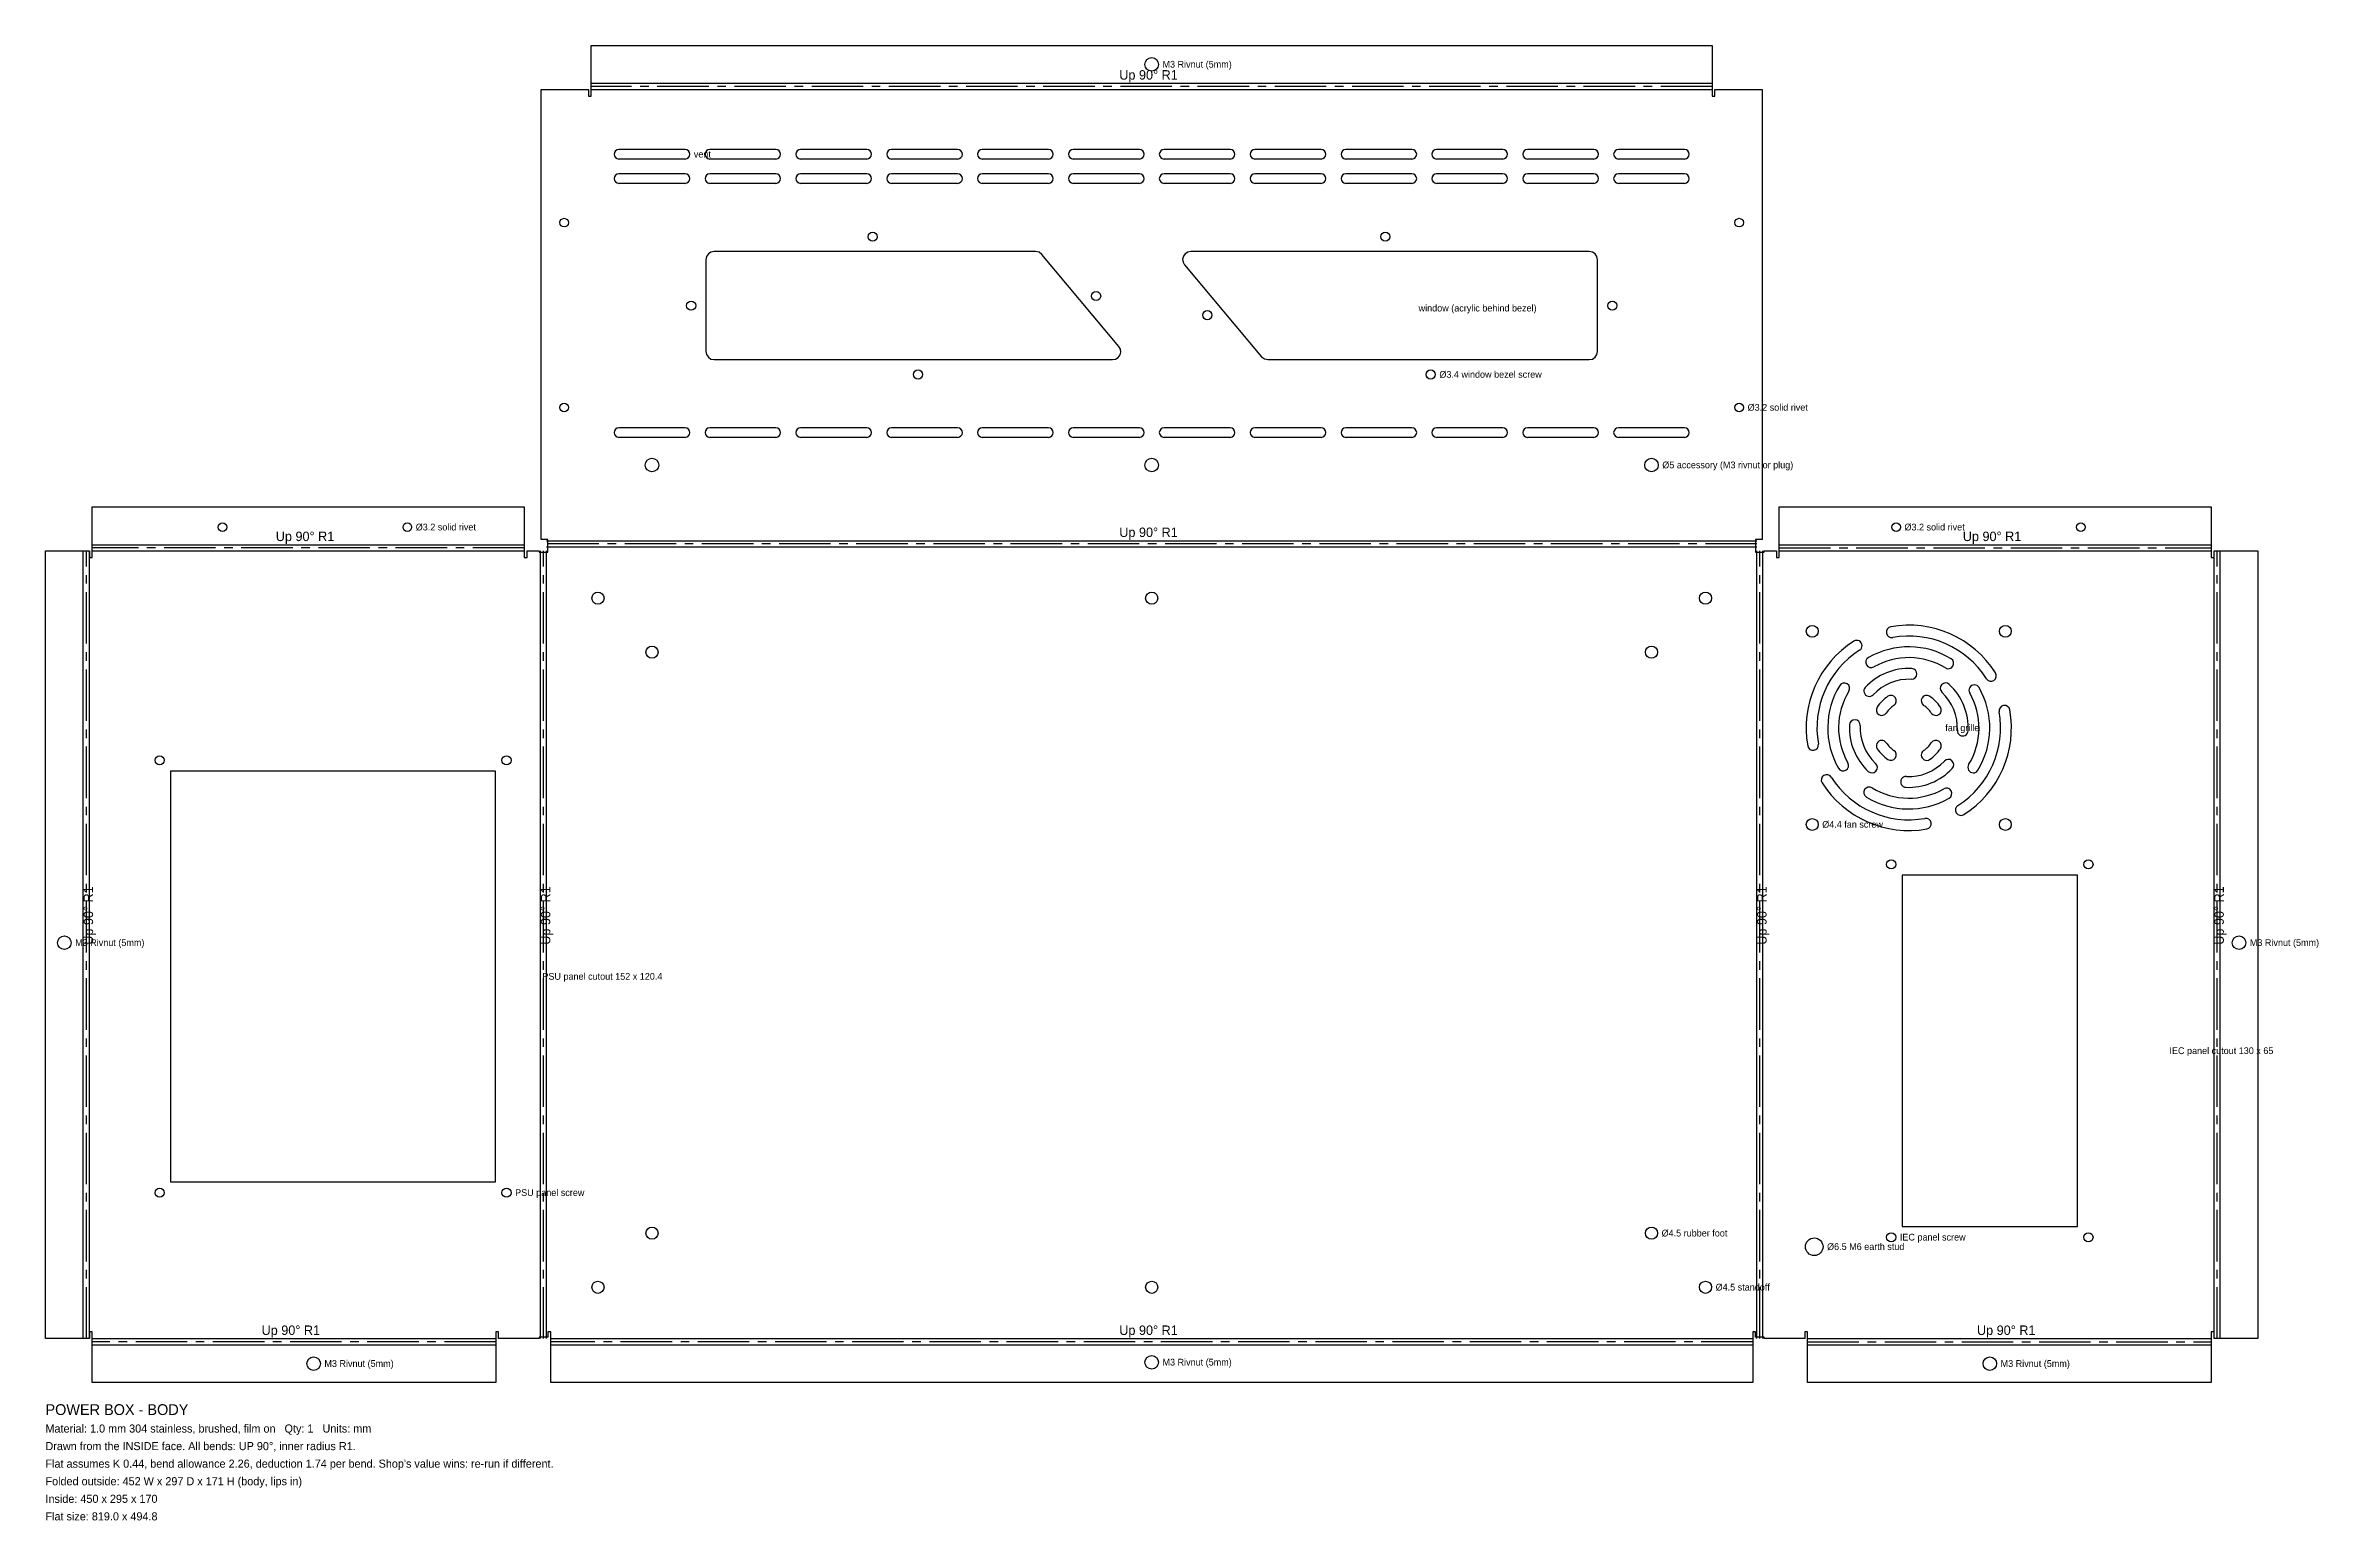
# Model space of a CAD drawing. Header units: millimetres. Extents: x -410 to 432, y -214 to 332.
import ezdxf

# ---------------------------------------------------------------- set-up
doc = ezdxf.new("R2010")
doc.units = ezdxf.units.MM
doc.linetypes.add('CENTER2', pattern=[28.575, 19.05, -3.175, 3.175, -3.175])
for name, color, linetype in [('Bend Center', 1, 'CENTER2'), ('Bend Notes', 3, 'CONTINUOUS'), ('Leaders', 5, 'CONTINUOUS'), ('Title', 7, 'CONTINUOUS'), ('Visible', 7, 'CONTINUOUS'), ('Visible Narrow', 8, 'CONTINUOUS')]:
    doc.layers.add(name, color=color, linetype=linetype)

msp = doc.modelspace()

# ---------------------------------------------------------------- linework, layer by layer
at = {"layer": 'Bend Center'}
for p, q in [((207.5, 316.8929), (-207.5, 316.8929)), ((-394.3929, -146.5), (-394.3929, 145)), ((-232.2619, 146.131), (-392.2619, 146.131)), ((-225.131, -146.5), (-225.131, 145)), ((224, 147.631), (-224, 147.631)), ((225.131, -146.5), (225.131, 145)), ((232.2619, 146.131), (392.2619, 146.131)), ((394.3929, -146.5), (394.3929, 145)), ((-242.7619, -147.631), (-392.2619, -147.631)), ((222.5, -147.631), (-222.5, -147.631)), ((242.7619, -147.631), (392.2619, -147.631))]:
    msp.add_line(p, q, dxfattribs=at)
at = {"layer": 'Visible'}
for p, q in [((-207.5, 318.5239), (-207.5, 332.0239)), ((-207.5, 332.0239), (207.5, 332.0239)), ((207.5, 332.0239), (207.5, 318.5239)), ((-226, 149.2619), (-226, 315.7619)), ((-226, 315.7619), (-208.5, 315.7619)), ((-208.5, 315.7619), (-208.5, 313.2619)), ((-208.5, 313.2619), (-207.5, 313.2619)), ((-207.5, 318.0239), (-207.5, 318.5239)), ((-207.5, 315.7619), (-207.5, 318.0239)), ((-207.5, 313.2619), (-207.5, 315.7619)), ((207.5, 318.5239), (207.5, 318.0239)), ((207.5, 318.0239), (207.5, 315.7619)), ((207.5, 315.7619), (207.5, 313.2619)), ((207.5, 313.2619), (208.5, 313.2619)), ((208.5, 313.2619), (208.5, 315.7619)), ((208.5, 315.7619), (226, 315.7619)), ((226, 315.7619), (226, 149.2619)), ((-172.75, 293.5119), (-197.25, 293.5119)), ((-172.75, 290.0119), (-197.25, 290.0119)), ((-139.1136, 293.5119), (-163.6136, 293.5119)), ((-139.1136, 290.0119), (-163.6136, 290.0119)), ((-105.4773, 293.5119), (-129.9773, 293.5119)), ((-105.4773, 290.0119), (-129.9773, 290.0119)), ((-71.8409, 293.5119), (-96.3409, 293.5119)), ((-71.8409, 290.0119), (-96.3409, 290.0119)), ((-38.2045, 293.5119), (-62.7045, 293.5119)), ((-38.2045, 290.0119), (-62.7045, 290.0119)), ((-4.5682, 293.5119), (-29.0682, 293.5119)), ((-4.5682, 290.0119), (-29.0682, 290.0119)), ((29.0682, 293.5119), (4.5682, 293.5119)), ((29.0682, 290.0119), (4.5682, 290.0119)), ((62.7045, 293.5119), (38.2045, 293.5119)), ((62.7045, 290.0119), (38.2045, 290.0119)), ((96.3409, 293.5119), (71.8409, 293.5119)), ((96.3409, 290.0119), (71.8409, 290.0119)), ((129.9773, 293.5119), (105.4773, 293.5119)), ((129.9773, 290.0119), (105.4773, 290.0119)), ((163.6136, 293.5119), (139.1136, 293.5119)), ((163.6136, 290.0119), (139.1136, 290.0119)), ((197.25, 293.5119), (172.75, 293.5119)), ((197.25, 290.0119), (172.75, 290.0119)), ((-172.75, 284.5119), (-197.25, 284.5119)), ((-172.75, 281.0119), (-197.25, 281.0119)), ((-139.1136, 284.5119), (-163.6136, 284.5119)), ((-139.1136, 281.0119), (-163.6136, 281.0119)), ((-105.4773, 284.5119), (-129.9773, 284.5119)), ((-105.4773, 281.0119), (-129.9773, 281.0119)), ((-71.8409, 284.5119), (-96.3409, 284.5119)), ((-71.8409, 281.0119), (-96.3409, 281.0119)), ((-38.2045, 284.5119), (-62.7045, 284.5119)), ((-38.2045, 281.0119), (-62.7045, 281.0119)), ((-4.5682, 284.5119), (-29.0682, 284.5119)), ((-4.5682, 281.0119), (-29.0682, 281.0119)), ((29.0682, 284.5119), (4.5682, 284.5119)), ((29.0682, 281.0119), (4.5682, 281.0119)), ((62.7045, 284.5119), (38.2045, 284.5119)), ((62.7045, 281.0119), (38.2045, 281.0119)), ((96.3409, 284.5119), (71.8409, 284.5119)), ((96.3409, 281.0119), (71.8409, 281.0119)), ((129.9773, 284.5119), (105.4773, 284.5119)), ((129.9773, 281.0119), (105.4773, 281.0119)), ((163.6136, 284.5119), (139.1136, 284.5119)), ((163.6136, 281.0119), (139.1136, 281.0119)), ((197.25, 284.5119), (172.75, 284.5119)), ((197.25, 281.0119), (172.75, 281.0119)), ((-164.7716, 253.91), (-165, 252.7619)), ((-165, 252.7619), (-165, 218.7619)), ((-164.1213, 254.8833), (-164.7716, 253.91)), ((-163.1481, 255.5336), (-164.1213, 254.8833)), ((-162, 255.7619), (-163.1481, 255.5336)), ((-42.9837, 255.7619), (-162, 255.7619)), ((-41.7158, 255.4809), (-42.9837, 255.7619)), ((-40.6855, 254.6903), (-41.7158, 255.4809)), ((-12.1561, 220.6903), (-40.6855, 254.6903)), ((11.7353, 254.0298), (11.4593, 252.9364)), ((11.4593, 252.9364), (11.6065, 251.8183)), ((12.3955, 254.9441), (11.7353, 254.0298)), ((13.3466, 255.55), (12.3955, 254.9441)), ((14.4543, 255.7619), (13.3466, 255.55)), ((162, 255.7619), (14.4543, 255.7619)), ((163.1481, 255.5336), (162, 255.7619)), ((164.1213, 254.8833), (163.1481, 255.5336)), ((164.7716, 253.91), (164.1213, 254.8833)), ((165, 252.7619), (164.7716, 253.91)), ((165, 218.7619), (165, 252.7619)), ((11.6065, 251.8183), (12.1561, 250.8336)), ((12.1561, 250.8336), (40.6855, 216.8336)), ((-11.6065, 219.7056), (-12.1561, 220.6903)), ((-11.4593, 218.5875), (-11.6065, 219.7056)), ((-165, 218.7619), (-164.7716, 217.6139)), ((-164.7716, 217.6139), (-164.1213, 216.6406)), ((-164.1213, 216.6406), (-163.1481, 215.9903)), ((-163.1481, 215.9903), (-162, 215.7619)), ((-162, 215.7619), (-14.4543, 215.7619)), ((-14.4543, 215.7619), (-13.3466, 215.9739)), ((-13.3466, 215.9739), (-12.3955, 216.5798)), ((-12.3955, 216.5798), (-11.7353, 217.4941)), ((-11.7353, 217.4941), (-11.4593, 218.5875)), ((40.6855, 216.8336), (41.7158, 216.043)), ((41.7158, 216.043), (42.9837, 215.7619)), ((42.9837, 215.7619), (162, 215.7619)), ((162, 215.7619), (163.1481, 215.9903)), ((163.1481, 215.9903), (164.1213, 216.6406)), ((164.1213, 216.6406), (164.7716, 217.6139)), ((164.7716, 217.6139), (165, 218.7619)), ((-172.75, 190.5119), (-197.25, 190.5119)), ((-172.75, 187.0119), (-197.25, 187.0119)), ((-139.1136, 190.5119), (-163.6136, 190.5119)), ((-139.1136, 187.0119), (-163.6136, 187.0119)), ((-105.4773, 190.5119), (-129.9773, 190.5119)), ((-105.4773, 187.0119), (-129.9773, 187.0119)), ((-71.8409, 190.5119), (-96.3409, 190.5119)), ((-71.8409, 187.0119), (-96.3409, 187.0119)), ((-38.2045, 190.5119), (-62.7045, 190.5119)), ((-38.2045, 187.0119), (-62.7045, 187.0119)), ((-4.5682, 190.5119), (-29.0682, 190.5119)), ((-4.5682, 187.0119), (-29.0682, 187.0119)), ((29.0682, 190.5119), (4.5682, 190.5119)), ((29.0682, 187.0119), (4.5682, 187.0119)), ((62.7045, 190.5119), (38.2045, 190.5119)), ((62.7045, 187.0119), (38.2045, 187.0119)), ((96.3409, 190.5119), (71.8409, 190.5119)), ((96.3409, 187.0119), (71.8409, 187.0119)), ((129.9773, 190.5119), (105.4773, 190.5119)), ((129.9773, 187.0119), (105.4773, 187.0119)), ((163.6136, 190.5119), (139.1136, 190.5119)), ((163.6136, 187.0119), (139.1136, 187.0119)), ((197.25, 190.5119), (172.75, 190.5119)), ((197.25, 187.0119), (172.75, 187.0119)), ((-392.2619, 147.7619), (-392.2619, 161.2619)), ((-392.2619, 161.2619), (-232.2619, 161.2619)), ((-232.2619, 161.2619), (-232.2619, 147.7619)), ((232.2619, 147.7619), (232.2619, 161.2619)), ((232.2619, 161.2619), (392.2619, 161.2619)), ((392.2619, 161.2619), (392.2619, 147.7619)), ((-409.5239, -146.5), (-409.5239, 145)), ((-409.5239, 145), (-395.5239, 145)), ((-395.5239, 145), (-393.2619, 145)), ((-393.2619, 145), (-393.2619, 142.5)), ((-392.2619, 147.2619), (-392.2619, 147.7619)), ((-392.2619, 145), (-392.2619, 147.2619)), ((-392.2619, 142.5), (-392.2619, 145)), ((-232.2619, 147.7619), (-232.2619, 147.2619)), ((-232.2619, 147.2619), (-232.2619, 145)), ((-232.2619, 145), (-232.2619, 142.5)), ((-231.2619, 142.5), (-231.2619, 145)), ((-231.2619, 145), (-226.7619, 145)), ((-226.7619, 145), (-226.7619, 144.5)), ((-226.7619, 144.5), (-223.5, 144.5)), ((-223.5, 149.2619), (-226, 149.2619)), ((-223.5, 144.5), (-223.5, 149.2619)), ((226, 149.2619), (223.5, 149.2619)), ((223.5, 149.2619), (223.5, 144.5)), ((223.5, 144.5), (226.7619, 144.5)), ((226.7619, 144.5), (226.7619, 145)), ((226.7619, 145), (231.2619, 145)), ((231.2619, 145), (231.2619, 142.5)), ((232.2619, 147.2619), (232.2619, 147.7619)), ((232.2619, 145), (232.2619, 147.2619)), ((232.2619, 142.5), (232.2619, 145)), ((392.2619, 147.7619), (392.2619, 147.2619)), ((392.2619, 147.2619), (392.2619, 145)), ((392.2619, 145), (392.2619, 142.5)), ((393.2619, 142.5), (393.2619, 145)), ((393.2619, 145), (395.5239, 145)), ((395.5239, 145), (409.5239, 145)), ((409.5239, 145), (409.5239, -146.5)), ((-393.2619, 142.5), (-392.2619, 142.5)), ((-232.2619, 142.5), (-231.2619, 142.5)), ((231.2619, 142.5), (232.2619, 142.5)), ((392.2619, 142.5), (393.2619, 142.5)), ((-242.8619, 63.5), (-363.2619, 63.5)), ((-363.2619, 63.5), (-363.2619, -88.5)), ((-242.8619, -88.5), (-242.8619, 63.5)), ((342.7619, 25), (277.7619, 25)), ((277.7619, 25), (277.7619, -105)), ((342.7619, -105), (342.7619, 25)), ((-363.2619, -88.5), (-242.8619, -88.5)), ((277.7619, -105), (342.7619, -105)), ((-395.5239, -146.5), (-409.5239, -146.5)), ((-393.2619, -146.5), (-395.5239, -146.5)), ((-392.2619, -144), (-393.2619, -144)), ((-393.2619, -144), (-393.2619, -146.5)), ((-392.2619, -146.5), (-392.2619, -144)), ((-392.2619, -148.7619), (-392.2619, -146.5)), ((-392.2619, -149.2619), (-392.2619, -148.7619)), ((-392.2619, -162.7619), (-392.2619, -149.2619)), ((-241.7619, -144), (-242.7619, -144)), ((-242.7619, -144), (-242.7619, -146.5)), ((-242.7619, -146.5), (-242.7619, -148.7619)), ((-242.7619, -148.7619), (-242.7619, -149.2619)), ((-242.7619, -149.2619), (-242.7619, -162.7619)), ((-241.7619, -146.5), (-241.7619, -144)), ((-226.7619, -146.5), (-241.7619, -146.5)), ((-223.5, -146), (-226.7619, -146)), ((-226.7619, -146), (-226.7619, -146.5)), ((-222.5, -144), (-223.5, -144)), ((-223.5, -144), (-223.5, -146)), ((-222.5, -146.5), (-222.5, -144)), ((-222.5, -148.7619), (-222.5, -146.5)), ((-222.5, -149.2619), (-222.5, -148.7619)), ((-222.5, -162.7619), (-222.5, -149.2619)), ((223.5, -144), (222.5, -144)), ((222.5, -144), (222.5, -146.5)), ((222.5, -146.5), (222.5, -148.7619)), ((222.5, -148.7619), (222.5, -149.2619)), ((222.5, -149.2619), (222.5, -162.7619)), ((223.5, -146), (223.5, -144)), ((226.7619, -146), (223.5, -146)), ((226.7619, -146.5), (226.7619, -146)), ((241.7619, -146.5), (226.7619, -146.5)), ((242.7619, -144), (241.7619, -144)), ((241.7619, -144), (241.7619, -146.5)), ((242.7619, -146.5), (242.7619, -144)), ((242.7619, -148.7619), (242.7619, -146.5)), ((242.7619, -149.2619), (242.7619, -148.7619)), ((242.7619, -162.7619), (242.7619, -149.2619)), ((393.2619, -144), (392.2619, -144)), ((392.2619, -144), (392.2619, -146.5)), ((392.2619, -146.5), (392.2619, -148.7619)), ((392.2619, -148.7619), (392.2619, -149.2619)), ((392.2619, -149.2619), (392.2619, -162.7619)), ((393.2619, -146.5), (393.2619, -144)), ((395.5239, -146.5), (393.2619, -146.5)), ((409.5239, -146.5), (395.5239, -146.5)), ((-242.7619, -162.7619), (-392.2619, -162.7619)), ((222.5, -162.7619), (-222.5, -162.7619)), ((392.2619, -162.7619), (242.7619, -162.7619))]:
    msp.add_line(p, q, dxfattribs=at)
for centre, radius in [((0, 325.0239), 2.5), ((-217.5, 266.4619), 1.6), ((-103.2924, 261.2619), 1.7), ((86.5104, 261.2619), 1.7), ((217.5, 266.4619), 1.6), ((-170.5, 235.7619), 1.7), ((-20.5895, 239.2973), 1.7), ((170.5, 235.7619), 1.7), ((20.5895, 232.2266), 1.7), ((-86.5104, 210.2619), 1.7), ((103.2924, 210.2619), 1.7), ((-217.5, 198.0619), 1.6), ((217.5, 198.0619), 1.6), ((-185, 176.7619), 2.5), ((0, 176.7619), 2.5), ((185, 176.7619), 2.5), ((-343.9619, 153.7619), 1.6), ((-275.5619, 153.7619), 1.6), ((275.5619, 153.7619), 1.6), ((343.9619, 153.7619), 1.6), ((-205, 127.5), 2.25), ((0, 127.5), 2.25), ((205, 127.5), 2.25), ((-185, 107.5), 2.25), ((185, 107.5), 2.25), ((244.5119, 115.25), 2.2), ((316.0119, 115.25), 2.2), ((-367.2619, 67.5), 1.7), ((-238.8619, 67.5), 1.7), ((244.5119, 43.75), 2.2), ((316.0119, 43.75), 2.2), ((273.7619, 29), 1.7), ((346.7619, 29), 1.7), ((-402.5239, 0), 2.5), ((402.5239, 0), 2.5), ((-367.2619, -92.5), 1.7), ((-238.8619, -92.5), 1.7), ((-185, -107.5), 2.25), ((185, -107.5), 2.25), ((245.2619, -112.5), 3.25), ((273.7619, -109), 1.7), ((346.7619, -109), 1.7), ((-205, -127.5), 2.25), ((0, -127.5), 2.25), ((205, -127.5), 2.25), ((-310.2619, -155.7619), 2.5), ((0, -155.2619), 2.5), ((310.2619, -155.7619), 2.5)]:
    msp.add_circle(centre, radius, dxfattribs=at)
for centre, radius, start, end in [((-197.25, 291.7619), 1.75, 90, 270), ((-172.75, 291.7619), 1.75, 270, 90), ((-163.6136, 291.7619), 1.75, 90, 270), ((-139.1136, 291.7619), 1.75, 270, 90), ((-129.9773, 291.7619), 1.75, 90, 270), ((-105.4773, 291.7619), 1.75, 270, 90), ((-96.3409, 291.7619), 1.75, 90, 270), ((-71.8409, 291.7619), 1.75, 270, 90), ((-62.7045, 291.7619), 1.75, 90, 270), ((-38.2045, 291.7619), 1.75, 270, 90), ((-29.0682, 291.7619), 1.75, 90, 270), ((-4.5682, 291.7619), 1.75, 270, 90), ((4.5682, 291.7619), 1.75, 90, 270), ((29.0682, 291.7619), 1.75, 270, 90), ((38.2045, 291.7619), 1.75, 90, 270), ((62.7045, 291.7619), 1.75, 270, 90), ((71.8409, 291.7619), 1.75, 90, 270), ((96.3409, 291.7619), 1.75, 270, 90), ((105.4773, 291.7619), 1.75, 90, 270), ((129.9773, 291.7619), 1.75, 270, 90), ((139.1136, 291.7619), 1.75, 90, 270), ((163.6136, 291.7619), 1.75, 270, 90), ((172.75, 291.7619), 1.75, 90, 270), ((197.25, 291.7619), 1.75, 270, 90), ((-197.25, 282.7619), 1.75, 90, 270), ((-172.75, 282.7619), 1.75, 270, 90), ((-163.6136, 282.7619), 1.75, 90, 270), ((-139.1136, 282.7619), 1.75, 270, 90), ((-129.9773, 282.7619), 1.75, 90, 270), ((-105.4773, 282.7619), 1.75, 270, 90), ((-96.3409, 282.7619), 1.75, 90, 270), ((-71.8409, 282.7619), 1.75, 270, 90), ((-62.7045, 282.7619), 1.75, 90, 270), ((-38.2045, 282.7619), 1.75, 270, 90), ((-29.0682, 282.7619), 1.75, 90, 270), ((-4.5682, 282.7619), 1.75, 270, 90), ((4.5682, 282.7619), 1.75, 90, 270), ((29.0682, 282.7619), 1.75, 270, 90), ((38.2045, 282.7619), 1.75, 90, 270), ((62.7045, 282.7619), 1.75, 270, 90), ((71.8409, 282.7619), 1.75, 90, 270), ((96.3409, 282.7619), 1.75, 270, 90), ((105.4773, 282.7619), 1.75, 90, 270), ((129.9773, 282.7619), 1.75, 270, 90), ((139.1136, 282.7619), 1.75, 90, 270), ((163.6136, 282.7619), 1.75, 270, 90), ((172.75, 282.7619), 1.75, 90, 270), ((197.25, 282.7619), 1.75, 270, 90), ((-197.25, 188.7619), 1.75, 90, 270), ((-172.75, 188.7619), 1.75, 270, 90), ((-163.6136, 188.7619), 1.75, 90, 270), ((-139.1136, 188.7619), 1.75, 270, 90), ((-129.9773, 188.7619), 1.75, 90, 270), ((-105.4773, 188.7619), 1.75, 270, 90), ((-96.3409, 188.7619), 1.75, 90, 270), ((-71.8409, 188.7619), 1.75, 270, 90), ((-62.7045, 188.7619), 1.75, 90, 270), ((-38.2045, 188.7619), 1.75, 270, 90), ((-29.0682, 188.7619), 1.75, 90, 270), ((-4.5682, 188.7619), 1.75, 270, 90), ((4.5682, 188.7619), 1.75, 90, 270), ((29.0682, 188.7619), 1.75, 270, 90), ((38.2045, 188.7619), 1.75, 90, 270), ((62.7045, 188.7619), 1.75, 270, 90), ((71.8409, 188.7619), 1.75, 90, 270), ((96.3409, 188.7619), 1.75, 270, 90), ((105.4773, 188.7619), 1.75, 90, 270), ((129.9773, 188.7619), 1.75, 270, 90), ((139.1136, 188.7619), 1.75, 90, 270), ((163.6136, 188.7619), 1.75, 270, 90), ((172.75, 188.7619), 1.75, 90, 270), ((197.25, 188.7619), 1.75, 270, 90), ((280.2619, 79.5), 38, 122.3859, 190.1042), ((260.9797, 109.9005), 2, 302.3859, 122.3859), ((280.2619, 79.5), 30, 58.4873, 119.8394), ((273.9461, 114.9416), 2, 100.1042, 280.1042), ((280.2619, 79.5), 38, 32.3859, 100.1042), ((280.2619, 79.5), 34, 32.3859, 100.1042), ((280.2619, 79.5), 34, 122.3859, 190.1042), ((280.2619, 79.5), 22, 87.1352, 137.0282), ((266.33, 103.7879), 2, 119.8394, 299.8394), ((280.2619, 79.5), 26, 58.4873, 119.8394), ((281.2615, 99.475), 2, 267.1352, 87.1352), ((294.8972, 103.3707), 2, 238.4873, 58.4873), ((280.2619, 79.5), 30, 148.4873, 209.8394), ((280.2619, 79.5), 26, 148.4873, 209.8394), ((256.3913, 94.1352), 2, 328.4873, 148.4873), ((265.6282, 93.1328), 2, 137.0282, 317.0282), ((280.2619, 79.5), 18, 87.1352, 137.0282), ((293.8947, 94.1338), 2, 47.0282, 227.0282), ((280.2619, 79.5), 18, 357.1352, 47.0282), ((280.2619, 79.5), 22, 357.1352, 47.0282), ((304.5498, 93.432), 2, 29.8394, 209.8394), ((280.2619, 79.5), 30, 328.4873, 29.8394), ((310.6625, 98.7823), 2, 212.3859, 32.3859), ((270.2464, 86.1097), 2, 146.5775, 326.5775), ((280.2619, 79.5), 14, 123.4225, 146.5775), ((280.2619, 79.5), 10, 123.4225, 146.5775), ((273.6522, 89.5156), 2, 303.4225, 123.4225), ((286.8717, 89.5156), 2, 56.5775, 236.5775), ((280.2619, 79.5), 10, 33.4225, 56.5775), ((280.2619, 79.5), 14, 33.4225, 56.5775), ((290.2775, 86.1097), 2, 213.4225, 33.4225), ((280.2619, 79.5), 34, 302.3859, 10.1042), ((280.2619, 79.5), 38, 302.3859, 10.1042), ((280.2619, 79.5), 26, 328.4873, 29.8394), ((315.7036, 85.8158), 2, 10.1042, 190.1042), ((280.2619, 79.5), 22, 177.1352, 227.0282), ((260.2869, 80.4996), 2, 357.1352, 177.1352), ((280.2619, 79.5), 18, 177.1352, 227.0282), ((300.237, 78.5004), 2, 177.1352, 357.1352), ((244.8203, 73.1842), 2, 190.1042, 10.1042), ((270.2464, 72.8903), 2, 33.4225, 213.4225), ((280.2619, 79.5), 14, 213.4225, 236.5775), ((280.2619, 79.5), 10, 213.4225, 236.5775), ((273.6522, 69.4844), 2, 236.5775, 56.5775), ((286.8717, 69.4844), 2, 123.4225, 303.4225), ((280.2619, 79.5), 10, 303.4225, 326.5775), ((280.2619, 79.5), 14, 303.4225, 326.5775), ((290.2775, 72.8903), 2, 326.5775, 146.5775), ((294.8957, 65.8672), 2, 317.0282, 137.0282), ((249.8614, 60.2177), 2, 32.3859, 212.3859), ((280.2619, 79.5), 38, 212.3859, 280.1042), ((280.2619, 79.5), 34, 212.3859, 280.1042), ((255.9741, 65.568), 2, 209.8394, 29.8394), ((266.6292, 64.8662), 2, 227.0282, 47.0282), ((279.2624, 59.525), 2, 87.1352, 267.1352), ((280.2619, 79.5), 22, 267.1352, 317.0282), ((280.2619, 79.5), 18, 267.1352, 317.0282), ((304.1326, 64.8648), 2, 148.4873, 328.4873), ((265.6267, 55.6293), 2, 58.4873, 238.4873), ((280.2619, 79.5), 30, 238.4873, 299.8394), ((280.2619, 79.5), 26, 238.4873, 299.8394), ((294.1939, 55.2121), 2, 299.8394, 119.8394), ((299.5442, 49.0995), 2, 122.3859, 302.3859), ((286.5778, 44.0584), 2, 280.1042, 100.1042)]:
    msp.add_arc(centre, radius, start, end, dxfattribs=at)
at = {"layer": 'Visible Narrow'}
for p, q in [((-207.5, 318.0239), (207.5, 318.0239)), ((-207.5, 315.7619), (207.5, 315.7619)), ((-395.5239, -146.5), (-395.5239, 145)), ((-393.2619, -146.5), (-393.2619, 145)), ((-392.2619, 147.2619), (-232.2619, 147.2619)), ((-392.2619, 145), (-232.2619, 145)), ((-226.2619, -146.5), (-226.2619, 145)), ((-224, 148.7619), (224, 148.7619)), ((-224, 146.5), (224, 146.5)), ((-224, -146.5), (-224, 145)), ((224, -146.5), (224, 145)), ((226.2619, -146.5), (226.2619, 145)), ((232.2619, 147.2619), (392.2619, 147.2619)), ((232.2619, 145), (392.2619, 145)), ((393.2619, -146.5), (393.2619, 145)), ((395.5239, -146.5), (395.5239, 145)), ((-392.2619, -146.5), (-242.7619, -146.5)), ((-392.2619, -148.7619), (-242.7619, -148.7619)), ((-222.5, -146.5), (222.5, -146.5)), ((-222.5, -148.7619), (222.5, -148.7619)), ((242.7619, -146.5), (392.2619, -146.5)), ((242.7619, -148.7619), (392.2619, -148.7619))]:
    msp.add_line(p, q, dxfattribs=at)

# ---------------------------------------------------------------- texts
at = {"layer": 'Bend Notes'}
for p in [(-12, 319.3929), (-324.2619, 148.631), (-12, 150.131), (300.2619, 148.631), (-329.5119, -145.131), (-12, -145.131), (305.5119, -145.131)]:
    msp.add_text('Up 90%%D R1', height=3.5, dxfattribs=at).set_placement(p)
for p in [(-391.8929, -0.75), (-222.631, -0.75), (227.631, -0.75), (396.8929, -0.75)]:
    msp.add_text('Up 90%%D R1', height=3.5, rotation=90, dxfattribs=at).set_placement(p)
at = {"layer": 'Leaders'}
for s, p in [('M3 Rivnut (5mm)', (4, 323.8239)), ('vent', (-169.5, 290.5619)), ('window (acrylic behind bezel)', (98.8059, 233.5978)), ('%%c3.4 window bezel screw', (106.4924, 209.0619)), ('%%c3.2 solid rivet', (220.6, 196.8619)), ('%%c5 accessory (M3 rivnut or plug)', (189, 175.5619)), ('%%c3.2 solid rivet', (-272.4619, 152.5619)), ('%%c3.2 solid rivet', (278.6619, 152.5619)), ('fan grille', (293.7619, 78.3)), ('%%c4.4 fan screw', (248.2119, 42.55)), ('M3 Rivnut (5mm)', (-398.5239, -1.2)), ('M3 Rivnut (5mm)', (406.5239, -1.2)), ('PSU panel cutout 152 x 120.4', (-225.5619, -13.7)), ('IEC panel cutout 130 x 65', (376.7619, -41.2)), ('PSU panel screw', (-235.6619, -93.7)), ('%%c4.5 rubber foot', (188.75, -108.7)), ('IEC panel screw', (276.9619, -110.2)), ('%%c6.5 M6 earth stud', (250.0119, -113.7)), ('%%c4.5 standoff', (208.75, -128.7)), ('M3 Rivnut (5mm)', (-306.2619, -156.9619)), ('M3 Rivnut (5mm)', (4, -156.4619)), ('M3 Rivnut (5mm)', (314.2619, -156.9619))]:
    msp.add_text(s, height=2.5, dxfattribs=at).set_placement(p)
at = {"layer": 'Title'}
for s, height, p in [('POWER BOX - BODY', 4, (-409.5239, -174.7619)), ('Material: 1.0 mm 304 stainless, brushed, film on   Qty: 1   Units: mm', 3, (-409.5239, -181.2619)), ('Drawn from the INSIDE face. All bends: UP 90%%D, inner radius R1.', 3, (-409.5239, -187.7619)), ("Flat assumes K 0.44, bend allowance 2.26, deduction 1.74 per bend. Shop's value wins: re-run if different.", 3, (-409.5239, -194.2619)), ('Folded outside: 452 W x 297 D x 171 H (body, lips in)', 3, (-409.5239, -200.7619)), ('Inside: 450 x 295 x 170', 3, (-409.5239, -207.2619)), ('Flat size: 819.0 x 494.8', 3, (-409.5239, -213.7619))]:
    msp.add_text(s, height=height, dxfattribs=at).set_placement(p)

doc.saveas('drawing.dxf')
